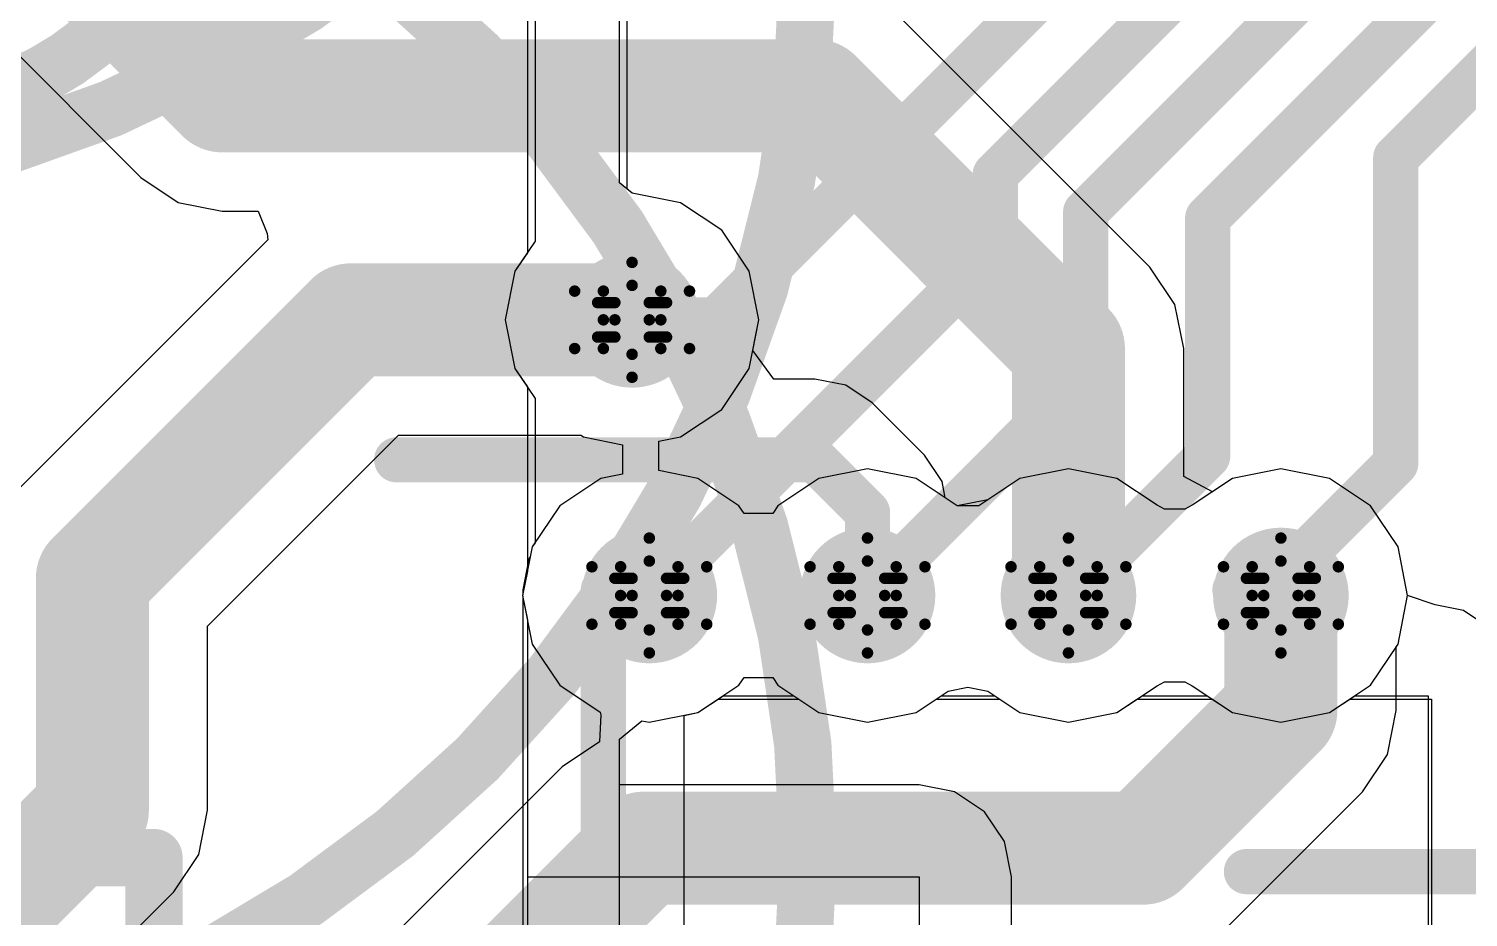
# Model space of a CAD drawing. Header units: millimetres. Extents: x 5 to 399, y 5 to 287.
# Drawn here: x 201.51 to 207.87, y 135.9 to 139.83 of the extents above; entities that cross this region are included whole.
import ezdxf

# ---------------------------------------------------------------- set-up
doc = ezdxf.new("R2010")
doc.units = ezdxf.units.MM
for name, color, linetype in [('BottomLayer', 5, 'Continuous'), ('BottomOverlay', 54, 'Continuous'), ('BottomPaste', 16, 'Continuous'), ('BottomSolder', 6, 'Continuous'), ('DrillDrawing', 1, 'Continuous'), ('DrillGuide', 244, 'Continuous'), ('Mechanical7', 56, 'Continuous'), ('MidLayer1', 16, 'Continuous'), ('MidLayer2', 76, 'Continuous'), ('MultiLayer', 9, 'Continuous'), ('TopLayer', 1, 'Continuous'), ('TopOverlay', 2, 'Continuous'), ('ViaHoleLayer', 16, 'Continuous')]:
    doc.layers.add(name, color=color, linetype=linetype)

# ---------------------------------------------------------------- blocks, each defined once
blk = doc.blocks.new('TP1_5MM_B_133')
at = {"layer": 'BottomLayer', "const_width": 0.75}
blk.add_lwpolyline([(-0.375, 0, 1), (0.375, 0, 1)], format="xyb", close=True, dxfattribs=at)
at = {"layer": 'BottomOverlay'}
for points, const_width in [([(1.27, 0, 1), (-1.27, 0, 1)], 0.254), ([(-1.3335, 0, 1), (-1.2065, 0, 1)], 0.127), ([(1.2065, 0, 1), (1.3335, 0, 1)], 0.127)]:
    blk.add_lwpolyline(points, format="xyb", close=True, dxfattribs=dict(at, const_width=const_width))
at = {"layer": 'BottomPaste', "const_width": 0.75}
blk.add_lwpolyline([(-0.375, 0, 1), (0.375, 0, 1)], format="xyb", close=True, dxfattribs=at)
at = {"layer": 'BottomSolder', "const_width": 0.75}
blk.add_lwpolyline([(-0.375, 0, 1), (0.375, 0, 1)], format="xyb", close=True, dxfattribs=at)

msp = doc.modelspace()

# ---------------------------------------------------------------- linework, layer by layer
at = {"layer": 'BottomLayer'}
for p, q in [((203.7464, 141.8224), (203.7464, 138.8874)), ((204.1542, 139.1181), (204.1542, 140.035)), ((204.1756, 139.1006), (204.1542, 139.1181)), ((204.3902, 139.0579), (204.1756, 139.1006)), ((204.5721, 138.9363), (204.3902, 139.0579)), ((203.7464, 138.8874), (203.6575, 138.7544)), ((204.6937, 138.7544), (204.5721, 138.9363)), ((203.6575, 138.7544), (203.6148, 138.5398)), ((204.7364, 138.5398), (204.6937, 138.7544)), ((203.6148, 138.5398), (203.6575, 138.3252)), ((204.7095, 138.4045), (204.7364, 138.5398)), ((204.8029, 138.2775), (204.7095, 138.4045)), ((203.6575, 138.3252), (203.7464, 138.1922)), ((204.9847, 138.2775), (204.8029, 138.2775)), ((205.1212, 138.2503), (204.9847, 138.2775)), ((205.237, 138.1729), (205.1212, 138.2503)), ((203.7464, 138.1922), (203.7464, 137.5542)), ((205.4693, 137.9406), (205.237, 138.1729)), ((205.5467, 137.8248), (205.4693, 137.9406)), ((206.106, 137.8814), (205.8914, 137.8387)), ((206.3206, 137.8387), (206.106, 137.8814)), ((207.0458, 137.8814), (206.8312, 137.8387)), ((207.2604, 137.8387), (207.0458, 137.8814)), ((205.5612, 137.7521), (205.5467, 137.8248)), ((205.8914, 137.8387), (205.7487, 137.7434)), ((206.4984, 137.7199), (206.3206, 137.8387)), ((206.8312, 137.8387), (206.6534, 137.7199)), ((207.4423, 137.7171), (207.2604, 137.8387)), ((205.6135, 137.7171), (205.5612, 137.7521)), ((205.7487, 137.7434), (205.6135, 137.7171)), ((206.5309, 137.7023), (206.4984, 137.7199)), ((206.6209, 137.7023), (206.5309, 137.7023)), ((206.6534, 137.7199), (206.6209, 137.7023)), ((207.5639, 137.5352), (207.4423, 137.7171)), ((203.7464, 137.5542), (203.7337, 137.5352)), ((203.7189, 137.4826), (203.6917, 137.346)), ((203.7251, 137.4918), (203.7189, 137.4826)), ((203.7337, 137.5352), (203.7251, 137.4918)), ((207.6066, 137.3206), (207.5639, 137.5352)), ((203.6917, 137.3242), (203.691, 137.3206)), ((203.691, 137.3206), (203.6917, 137.317)), ((203.6917, 137.346), (203.6917, 137.3242)), ((203.6917, 137.317), (203.6917, 132.0134)), ((207.7278, 137.2789), (207.6066, 137.3206)), ((207.853, 137.254), (207.7278, 137.2789)), ((207.9854, 137.1656), (207.853, 137.254)), ((204.4664, 136.8025), (204.5782, 136.8772)), ((204.5782, 136.8772), (204.8906, 136.8772)), ((204.8906, 136.8772), (205.0024, 136.8025)), ((205.4316, 136.8025), (205.5434, 136.8772)), ((205.5434, 136.8772), (205.7796, 136.8772)), ((205.7796, 136.8772), (205.8914, 136.8025)), ((206.3206, 136.8025), (206.4324, 136.8772)), ((206.4324, 136.8772), (206.7194, 136.8772)), ((206.7194, 136.8772), (206.8312, 136.8025)), ((207.2604, 136.8025), (207.3722, 136.8772)), ((207.3722, 136.8772), (207.697, 136.8772)), ((207.697, 136.8772), (207.697, 127.6407)), ((204.4055, 136.7904), (204.4664, 136.8025)), ((204.4055, 131.8596), (204.4055, 136.7904)), ((205.0024, 136.8025), (205.217, 136.7598)), ((205.217, 136.7598), (205.4316, 136.8025)), ((205.8914, 136.8025), (206.106, 136.7598)), ((206.106, 136.7598), (206.3206, 136.8025)), ((206.8312, 136.8025), (207.0458, 136.7598)), ((207.0458, 136.7598), (207.2604, 136.8025))]:
    msp.add_line(p, q, dxfattribs=at)
for points, const_width in [([(204.0256, 138.5398, 1), (204.3256, 138.5398, 1)], 0.3), ([(203.0842, 137.9206, 1), (203.1842, 137.9206, 1)], 0.1), ([(204.9347, 137.9206, 1), (205.0347, 137.9206, 1)], 0.1), ([(204.9347, 137.9206, 1), (205.0347, 137.9206, 1)], 0.1), ([(205.167, 137.6883, 1), (205.267, 137.6883, 1)], 0.1), ([(205.167, 137.6883, 1), (205.267, 137.6883, 1)], 0.1), ([(204.1018, 137.3206, 1), (204.4018, 137.3206, 1)], 0.3), ([(205.067, 137.3206, 1), (205.367, 137.3206, 1)], 0.3), ([(205.956, 137.3206, 1), (206.256, 137.3206, 1)], 0.3), ([(206.8958, 137.3206, 1), (207.1958, 137.3206, 1)], 0.3), ([(203.9986, 137.346, 1), (204.0986, 137.346, 1)], 0.1), ([(204.9638, 137.346, 1), (205.0638, 137.346, 1)], 0.1), ([(204.9892, 137.346, 1), (205.0892, 137.346, 1)], 0.1), ([(205.167, 137.3206, 1), (205.267, 137.3206, 1)], 0.1)]:
    msp.add_lwpolyline(points, format="xyb", close=True, dxfattribs=dict(at, const_width=const_width))
at = {"layer": 'BottomLayer', "const_width": 0.2}
for points in [[(203.1342, 137.9206), (204.9847, 137.9206)], [(204.9847, 137.9206), (205.217, 137.6883)], [(205.217, 137.3206), (205.217, 137.6883)], [(204.0486, 131.8596), (204.0486, 137.346)], [(205.0138, 137.346), (205.0392, 137.346)]]:
    msp.add_lwpolyline(points, dxfattribs=at)
at = {"layer": 'DrillDrawing', "const_width": 0.0508}
for points in [[(204.0486, 138.6668), (204.1756, 138.7938)], [(204.1756, 138.7938), (204.3026, 138.6668)], [(203.9216, 138.6668), (204.0486, 138.5398)], [(203.9216, 138.6668), (204.0486, 138.6668)], [(204.0994, 138.616), (204.1756, 138.6922)], [(204.1756, 138.6922), (204.2518, 138.616)], [(204.3026, 138.6668), (204.4296, 138.6668)], [(204.3026, 138.5398), (204.4296, 138.6668)], [(204.0232, 138.616), (204.0994, 138.5398)], [(204.0232, 138.616), (204.0994, 138.616)], [(204.2518, 138.616), (204.328, 138.616)], [(204.2518, 138.5398), (204.328, 138.616)], [(203.9216, 138.4128), (204.0486, 138.5398)], [(204.0232, 138.4636), (204.0994, 138.5398)], [(204.2518, 138.5398), (204.328, 138.4636)], [(204.3026, 138.5398), (204.4296, 138.4128)], [(203.9216, 138.4128), (204.0486, 138.4128)], [(204.0232, 138.4636), (204.0994, 138.4636)], [(204.0486, 138.4128), (204.1756, 138.2858)], [(204.0994, 138.4636), (204.1756, 138.3874)], [(204.1756, 138.3874), (204.2518, 138.4636)], [(204.1756, 138.2858), (204.3026, 138.4128)], [(204.2518, 138.4636), (204.328, 138.4636)], [(204.3026, 138.4128), (204.4296, 138.4128)], [(204.1248, 137.4476), (204.2518, 137.5746)], [(204.2518, 137.5746), (204.3788, 137.4476)], [(205.09, 137.4476), (205.217, 137.5746)], [(205.217, 137.5746), (205.344, 137.4476)], [(205.979, 137.4476), (206.106, 137.5746)], [(206.106, 137.5746), (206.233, 137.4476)], [(206.9188, 137.4476), (207.0458, 137.5746)], [(207.0458, 137.5746), (207.1728, 137.4476)], [(204.1756, 137.3968), (204.2518, 137.473)], [(204.2518, 137.473), (204.328, 137.3968)], [(205.1408, 137.3968), (205.217, 137.473)], [(205.217, 137.473), (205.2932, 137.3968)], [(206.0298, 137.3968), (206.106, 137.473)], [(206.106, 137.473), (206.1822, 137.3968)], [(206.9696, 137.3968), (207.0458, 137.473)], [(207.0458, 137.473), (207.122, 137.3968)], [(203.9978, 137.4476), (204.1248, 137.3206)], [(203.9978, 137.4476), (204.1248, 137.4476)], [(204.0994, 137.3968), (204.1756, 137.3206)], [(204.0994, 137.3968), (204.1756, 137.3968)], [(204.328, 137.3968), (204.4042, 137.3968)], [(204.328, 137.3206), (204.4042, 137.3968)], [(204.3788, 137.4476), (204.5058, 137.4476)], [(204.3788, 137.3206), (204.5058, 137.4476)], [(204.963, 137.4476), (205.09, 137.3206)], [(204.963, 137.4476), (205.09, 137.4476)], [(205.0646, 137.3968), (205.1408, 137.3206)], [(205.0646, 137.3968), (205.1408, 137.3968)], [(205.2932, 137.3968), (205.3694, 137.3968)], [(205.2932, 137.3206), (205.3694, 137.3968)], [(205.344, 137.4476), (205.471, 137.4476)], [(205.344, 137.3206), (205.471, 137.4476)], [(205.852, 137.4476), (205.979, 137.3206)], [(205.852, 137.4476), (205.979, 137.4476)], [(205.9536, 137.3968), (206.0298, 137.3206)], [(205.9536, 137.3968), (206.0298, 137.3968)], [(206.1822, 137.3968), (206.2584, 137.3968)], [(206.1822, 137.3206), (206.2584, 137.3968)], [(206.233, 137.4476), (206.36, 137.4476)], [(206.233, 137.3206), (206.36, 137.4476)], [(206.7918, 137.4476), (206.9188, 137.3206)], [(206.7918, 137.4476), (206.9188, 137.4476)], [(206.8934, 137.3968), (206.9696, 137.3206)], [(206.8934, 137.3968), (206.9696, 137.3968)], [(207.122, 137.3968), (207.1982, 137.3968)], [(207.122, 137.3206), (207.1982, 137.3968)], [(207.1728, 137.4476), (207.2998, 137.4476)], [(207.1728, 137.3206), (207.2998, 137.4476)], [(203.9978, 137.1936), (204.1248, 137.3206)], [(204.0994, 137.2444), (204.1756, 137.3206)], [(204.328, 137.3206), (204.4042, 137.2444)], [(204.3788, 137.3206), (204.5058, 137.1936)], [(204.963, 137.1936), (205.09, 137.3206)], [(205.0646, 137.2444), (205.1408, 137.3206)], [(205.2932, 137.3206), (205.3694, 137.2444)], [(205.344, 137.3206), (205.471, 137.1936)], [(205.852, 137.1936), (205.979, 137.3206)], [(205.9536, 137.2444), (206.0298, 137.3206)], [(206.1822, 137.3206), (206.2584, 137.2444)], [(206.233, 137.3206), (206.36, 137.1936)], [(206.7918, 137.1936), (206.9188, 137.3206)], [(206.8934, 137.2444), (206.9696, 137.3206)], [(207.122, 137.3206), (207.1982, 137.2444)], [(207.1728, 137.3206), (207.2998, 137.1936)], [(204.0994, 137.2444), (204.1756, 137.2444)], [(204.1756, 137.2444), (204.2518, 137.1682)], [(204.2518, 137.1682), (204.328, 137.2444)], [(204.328, 137.2444), (204.4042, 137.2444)], [(205.0646, 137.2444), (205.1408, 137.2444)], [(205.1408, 137.2444), (205.217, 137.1682)], [(205.217, 137.1682), (205.2932, 137.2444)], [(205.2932, 137.2444), (205.3694, 137.2444)], [(205.9536, 137.2444), (206.0298, 137.2444)], [(206.0298, 137.2444), (206.106, 137.1682)], [(206.106, 137.1682), (206.1822, 137.2444)], [(206.1822, 137.2444), (206.2584, 137.2444)], [(206.8934, 137.2444), (206.9696, 137.2444)], [(206.9696, 137.2444), (207.0458, 137.1682)], [(207.0458, 137.1682), (207.122, 137.2444)], [(207.122, 137.2444), (207.1982, 137.2444)], [(203.9978, 137.1936), (204.1248, 137.1936)], [(204.1248, 137.1936), (204.2518, 137.0666)], [(204.2518, 137.0666), (204.3788, 137.1936)], [(204.3788, 137.1936), (204.5058, 137.1936)], [(204.963, 137.1936), (205.09, 137.1936)], [(205.09, 137.1936), (205.217, 137.0666)], [(205.217, 137.0666), (205.344, 137.1936)], [(205.344, 137.1936), (205.471, 137.1936)], [(205.852, 137.1936), (205.979, 137.1936)], [(205.979, 137.1936), (206.106, 137.0666)], [(206.106, 137.0666), (206.233, 137.1936)], [(206.233, 137.1936), (206.36, 137.1936)], [(206.7918, 137.1936), (206.9188, 137.1936)], [(206.9188, 137.1936), (207.0458, 137.0666)], [(207.0458, 137.0666), (207.1728, 137.1936)], [(207.1728, 137.1936), (207.2998, 137.1936)]]:
    msp.add_lwpolyline(points, dxfattribs=at)
at = {"layer": 'DrillDrawing', "const_width": 0.0254}
for points in [[(204.1629, 138.7938, 1), (204.1883, 138.7938, 1)], [(204.1629, 138.7938, 1), (204.1883, 138.7938, 1)], [(203.9089, 138.6668, 1), (203.9343, 138.6668, 1)], [(203.9089, 138.6668, 1), (203.9343, 138.6668, 1)], [(204.0359, 138.6668, 1), (204.0613, 138.6668, 1)], [(204.0359, 138.6668, 1), (204.0613, 138.6668, 1)], [(204.1629, 138.6922, 1), (204.1883, 138.6922, 1)], [(204.1629, 138.6922, 1), (204.1883, 138.6922, 1)], [(204.2899, 138.6668, 1), (204.3153, 138.6668, 1)], [(204.2899, 138.6668, 1), (204.3153, 138.6668, 1)], [(204.4169, 138.6668, 1), (204.4423, 138.6668, 1)], [(204.4169, 138.6668, 1), (204.4423, 138.6668, 1)], [(204.0105, 138.616, 1), (204.0359, 138.616, 1)], [(204.0105, 138.616, 1), (204.0359, 138.616, 1)], [(204.0867, 138.616, 1), (204.1121, 138.616, 1)], [(204.0867, 138.616, 1), (204.1121, 138.616, 1)], [(204.2391, 138.616, 1), (204.2645, 138.616, 1)], [(204.2391, 138.616, 1), (204.2645, 138.616, 1)], [(204.3153, 138.616, 1), (204.3407, 138.616, 1)], [(204.3153, 138.616, 1), (204.3407, 138.616, 1)], [(204.0359, 138.5398, 1), (204.0613, 138.5398, 1)], [(204.0359, 138.5398, 1), (204.0613, 138.5398, 1)], [(204.0867, 138.5398, 1), (204.1121, 138.5398, 1)], [(204.0867, 138.5398, 1), (204.1121, 138.5398, 1)], [(204.2391, 138.5398, 1), (204.2645, 138.5398, 1)], [(204.2391, 138.5398, 1), (204.2645, 138.5398, 1)], [(204.2899, 138.5398, 1), (204.3153, 138.5398, 1)], [(204.2899, 138.5398, 1), (204.3153, 138.5398, 1)], [(203.9089, 138.4128, 1), (203.9343, 138.4128, 1)], [(203.9089, 138.4128, 1), (203.9343, 138.4128, 1)], [(204.0105, 138.4636, 1), (204.0359, 138.4636, 1)], [(204.0105, 138.4636, 1), (204.0359, 138.4636, 1)], [(204.0359, 138.4128, 1), (204.0613, 138.4128, 1)], [(204.0359, 138.4128, 1), (204.0613, 138.4128, 1)], [(204.0867, 138.4636, 1), (204.1121, 138.4636, 1)], [(204.0867, 138.4636, 1), (204.1121, 138.4636, 1)], [(204.2391, 138.4636, 1), (204.2645, 138.4636, 1)], [(204.2391, 138.4636, 1), (204.2645, 138.4636, 1)], [(204.2899, 138.4128, 1), (204.3153, 138.4128, 1)], [(204.2899, 138.4128, 1), (204.3153, 138.4128, 1)], [(204.3153, 138.4636, 1), (204.3407, 138.4636, 1)], [(204.3153, 138.4636, 1), (204.3407, 138.4636, 1)], [(204.4169, 138.4128, 1), (204.4423, 138.4128, 1)], [(204.4169, 138.4128, 1), (204.4423, 138.4128, 1)], [(204.1629, 138.3874, 1), (204.1883, 138.3874, 1)], [(204.1629, 138.3874, 1), (204.1883, 138.3874, 1)], [(204.1629, 138.2858, 1), (204.1883, 138.2858, 1)], [(204.1629, 138.2858, 1), (204.1883, 138.2858, 1)], [(204.2391, 137.5746, 1), (204.2645, 137.5746, 1)], [(204.2391, 137.5746, 1), (204.2645, 137.5746, 1)], [(205.2043, 137.5746, 1), (205.2297, 137.5746, 1)], [(205.2043, 137.5746, 1), (205.2297, 137.5746, 1)], [(206.0933, 137.5746, 1), (206.1187, 137.5746, 1)], [(206.0933, 137.5746, 1), (206.1187, 137.5746, 1)], [(207.0331, 137.5746, 1), (207.0585, 137.5746, 1)], [(207.0331, 137.5746, 1), (207.0585, 137.5746, 1)], [(204.2391, 137.473, 1), (204.2645, 137.473, 1)], [(204.2391, 137.473, 1), (204.2645, 137.473, 1)], [(205.2043, 137.473, 1), (205.2297, 137.473, 1)], [(205.2043, 137.473, 1), (205.2297, 137.473, 1)], [(206.0933, 137.473, 1), (206.1187, 137.473, 1)], [(206.0933, 137.473, 1), (206.1187, 137.473, 1)], [(207.0331, 137.473, 1), (207.0585, 137.473, 1)], [(207.0331, 137.473, 1), (207.0585, 137.473, 1)], [(203.9851, 137.4476, 1), (204.0105, 137.4476, 1)], [(203.9851, 137.4476, 1), (204.0105, 137.4476, 1)], [(204.0867, 137.3968, 1), (204.1121, 137.3968, 1)], [(204.0867, 137.3968, 1), (204.1121, 137.3968, 1)], [(204.1121, 137.4476, 1), (204.1375, 137.4476, 1)], [(204.1121, 137.4476, 1), (204.1375, 137.4476, 1)], [(204.1629, 137.3968, 1), (204.1883, 137.3968, 1)], [(204.1629, 137.3968, 1), (204.1883, 137.3968, 1)], [(204.3153, 137.3968, 1), (204.3407, 137.3968, 1)], [(204.3153, 137.3968, 1), (204.3407, 137.3968, 1)], [(204.3661, 137.4476, 1), (204.3915, 137.4476, 1)], [(204.3661, 137.4476, 1), (204.3915, 137.4476, 1)], [(204.3915, 137.3968, 1), (204.4169, 137.3968, 1)], [(204.3915, 137.3968, 1), (204.4169, 137.3968, 1)], [(204.4931, 137.4476, 1), (204.5185, 137.4476, 1)], [(204.4931, 137.4476, 1), (204.5185, 137.4476, 1)], [(204.9503, 137.4476, 1), (204.9757, 137.4476, 1)], [(204.9503, 137.4476, 1), (204.9757, 137.4476, 1)], [(205.0519, 137.3968, 1), (205.0773, 137.3968, 1)], [(205.0519, 137.3968, 1), (205.0773, 137.3968, 1)], [(205.0773, 137.4476, 1), (205.1027, 137.4476, 1)], [(205.0773, 137.4476, 1), (205.1027, 137.4476, 1)], [(205.1281, 137.3968, 1), (205.1535, 137.3968, 1)], [(205.1281, 137.3968, 1), (205.1535, 137.3968, 1)], [(205.2805, 137.3968, 1), (205.3059, 137.3968, 1)], [(205.2805, 137.3968, 1), (205.3059, 137.3968, 1)], [(205.3313, 137.4476, 1), (205.3567, 137.4476, 1)], [(205.3313, 137.4476, 1), (205.3567, 137.4476, 1)], [(205.3567, 137.3968, 1), (205.3821, 137.3968, 1)], [(205.3567, 137.3968, 1), (205.3821, 137.3968, 1)], [(205.4583, 137.4476, 1), (205.4837, 137.4476, 1)], [(205.4583, 137.4476, 1), (205.4837, 137.4476, 1)], [(205.8393, 137.4476, 1), (205.8647, 137.4476, 1)], [(205.8393, 137.4476, 1), (205.8647, 137.4476, 1)], [(205.9409, 137.3968, 1), (205.9663, 137.3968, 1)], [(205.9409, 137.3968, 1), (205.9663, 137.3968, 1)], [(205.9663, 137.4476, 1), (205.9917, 137.4476, 1)], [(205.9663, 137.4476, 1), (205.9917, 137.4476, 1)], [(206.0171, 137.3968, 1), (206.0425, 137.3968, 1)], [(206.0171, 137.3968, 1), (206.0425, 137.3968, 1)], [(206.1695, 137.3968, 1), (206.1949, 137.3968, 1)], [(206.1695, 137.3968, 1), (206.1949, 137.3968, 1)], [(206.2203, 137.4476, 1), (206.2457, 137.4476, 1)], [(206.2203, 137.4476, 1), (206.2457, 137.4476, 1)], [(206.2457, 137.3968, 1), (206.2711, 137.3968, 1)], [(206.2457, 137.3968, 1), (206.2711, 137.3968, 1)], [(206.3473, 137.4476, 1), (206.3727, 137.4476, 1)], [(206.3473, 137.4476, 1), (206.3727, 137.4476, 1)], [(206.7791, 137.4476, 1), (206.8045, 137.4476, 1)], [(206.7791, 137.4476, 1), (206.8045, 137.4476, 1)], [(206.8807, 137.3968, 1), (206.9061, 137.3968, 1)], [(206.8807, 137.3968, 1), (206.9061, 137.3968, 1)], [(206.9061, 137.4476, 1), (206.9315, 137.4476, 1)], [(206.9061, 137.4476, 1), (206.9315, 137.4476, 1)], [(206.9569, 137.3968, 1), (206.9823, 137.3968, 1)], [(206.9569, 137.3968, 1), (206.9823, 137.3968, 1)], [(207.1093, 137.3968, 1), (207.1347, 137.3968, 1)], [(207.1093, 137.3968, 1), (207.1347, 137.3968, 1)], [(207.1601, 137.4476, 1), (207.1855, 137.4476, 1)], [(207.1601, 137.4476, 1), (207.1855, 137.4476, 1)], [(207.1855, 137.3968, 1), (207.2109, 137.3968, 1)], [(207.1855, 137.3968, 1), (207.2109, 137.3968, 1)], [(207.2871, 137.4476, 1), (207.3125, 137.4476, 1)], [(207.2871, 137.4476, 1), (207.3125, 137.4476, 1)], [(204.1121, 137.3206, 1), (204.1375, 137.3206, 1)], [(204.1121, 137.3206, 1), (204.1375, 137.3206, 1)], [(204.1629, 137.3206, 1), (204.1883, 137.3206, 1)], [(204.1629, 137.3206, 1), (204.1883, 137.3206, 1)], [(204.3153, 137.3206, 1), (204.3407, 137.3206, 1)], [(204.3153, 137.3206, 1), (204.3407, 137.3206, 1)], [(204.3661, 137.3206, 1), (204.3915, 137.3206, 1)], [(204.3661, 137.3206, 1), (204.3915, 137.3206, 1)], [(205.0773, 137.3206, 1), (205.1027, 137.3206, 1)], [(205.0773, 137.3206, 1), (205.1027, 137.3206, 1)], [(205.1281, 137.3206, 1), (205.1535, 137.3206, 1)], [(205.1281, 137.3206, 1), (205.1535, 137.3206, 1)], [(205.2805, 137.3206, 1), (205.3059, 137.3206, 1)], [(205.2805, 137.3206, 1), (205.3059, 137.3206, 1)], [(205.3313, 137.3206, 1), (205.3567, 137.3206, 1)], [(205.3313, 137.3206, 1), (205.3567, 137.3206, 1)], [(205.9663, 137.3206, 1), (205.9917, 137.3206, 1)], [(205.9663, 137.3206, 1), (205.9917, 137.3206, 1)], [(206.0171, 137.3206, 1), (206.0425, 137.3206, 1)], [(206.0171, 137.3206, 1), (206.0425, 137.3206, 1)], [(206.1695, 137.3206, 1), (206.1949, 137.3206, 1)], [(206.1695, 137.3206, 1), (206.1949, 137.3206, 1)], [(206.2203, 137.3206, 1), (206.2457, 137.3206, 1)], [(206.2203, 137.3206, 1), (206.2457, 137.3206, 1)], [(206.9061, 137.3206, 1), (206.9315, 137.3206, 1)], [(206.9061, 137.3206, 1), (206.9315, 137.3206, 1)], [(206.9569, 137.3206, 1), (206.9823, 137.3206, 1)], [(206.9569, 137.3206, 1), (206.9823, 137.3206, 1)], [(207.1093, 137.3206, 1), (207.1347, 137.3206, 1)], [(207.1093, 137.3206, 1), (207.1347, 137.3206, 1)], [(207.1601, 137.3206, 1), (207.1855, 137.3206, 1)], [(207.1601, 137.3206, 1), (207.1855, 137.3206, 1)], [(204.0867, 137.2444, 1), (204.1121, 137.2444, 1)], [(204.0867, 137.2444, 1), (204.1121, 137.2444, 1)], [(204.1629, 137.2444, 1), (204.1883, 137.2444, 1)], [(204.1629, 137.2444, 1), (204.1883, 137.2444, 1)], [(204.3153, 137.2444, 1), (204.3407, 137.2444, 1)], [(204.3153, 137.2444, 1), (204.3407, 137.2444, 1)], [(204.3915, 137.2444, 1), (204.4169, 137.2444, 1)], [(204.3915, 137.2444, 1), (204.4169, 137.2444, 1)], [(205.0519, 137.2444, 1), (205.0773, 137.2444, 1)], [(205.0519, 137.2444, 1), (205.0773, 137.2444, 1)], [(205.1281, 137.2444, 1), (205.1535, 137.2444, 1)], [(205.1281, 137.2444, 1), (205.1535, 137.2444, 1)], [(205.2805, 137.2444, 1), (205.3059, 137.2444, 1)], [(205.2805, 137.2444, 1), (205.3059, 137.2444, 1)], [(205.3567, 137.2444, 1), (205.3821, 137.2444, 1)], [(205.3567, 137.2444, 1), (205.3821, 137.2444, 1)], [(205.9409, 137.2444, 1), (205.9663, 137.2444, 1)], [(205.9409, 137.2444, 1), (205.9663, 137.2444, 1)], [(206.0171, 137.2444, 1), (206.0425, 137.2444, 1)], [(206.0171, 137.2444, 1), (206.0425, 137.2444, 1)], [(206.1695, 137.2444, 1), (206.1949, 137.2444, 1)], [(206.1695, 137.2444, 1), (206.1949, 137.2444, 1)], [(206.2457, 137.2444, 1), (206.2711, 137.2444, 1)], [(206.2457, 137.2444, 1), (206.2711, 137.2444, 1)], [(206.8807, 137.2444, 1), (206.9061, 137.2444, 1)], [(206.8807, 137.2444, 1), (206.9061, 137.2444, 1)], [(206.9569, 137.2444, 1), (206.9823, 137.2444, 1)], [(206.9569, 137.2444, 1), (206.9823, 137.2444, 1)], [(207.1093, 137.2444, 1), (207.1347, 137.2444, 1)], [(207.1093, 137.2444, 1), (207.1347, 137.2444, 1)], [(207.1855, 137.2444, 1), (207.2109, 137.2444, 1)], [(207.1855, 137.2444, 1), (207.2109, 137.2444, 1)], [(203.9851, 137.1936, 1), (204.0105, 137.1936, 1)], [(203.9851, 137.1936, 1), (204.0105, 137.1936, 1)], [(204.1121, 137.1936, 1), (204.1375, 137.1936, 1)], [(204.1121, 137.1936, 1), (204.1375, 137.1936, 1)], [(204.2391, 137.1682, 1), (204.2645, 137.1682, 1)], [(204.2391, 137.1682, 1), (204.2645, 137.1682, 1)], [(204.3661, 137.1936, 1), (204.3915, 137.1936, 1)], [(204.3661, 137.1936, 1), (204.3915, 137.1936, 1)], [(204.4931, 137.1936, 1), (204.5185, 137.1936, 1)], [(204.4931, 137.1936, 1), (204.5185, 137.1936, 1)], [(204.9503, 137.1936, 1), (204.9757, 137.1936, 1)], [(204.9503, 137.1936, 1), (204.9757, 137.1936, 1)], [(205.0773, 137.1936, 1), (205.1027, 137.1936, 1)], [(205.0773, 137.1936, 1), (205.1027, 137.1936, 1)], [(205.2043, 137.1682, 1), (205.2297, 137.1682, 1)], [(205.2043, 137.1682, 1), (205.2297, 137.1682, 1)], [(205.3313, 137.1936, 1), (205.3567, 137.1936, 1)], [(205.3313, 137.1936, 1), (205.3567, 137.1936, 1)], [(205.4583, 137.1936, 1), (205.4837, 137.1936, 1)], [(205.4583, 137.1936, 1), (205.4837, 137.1936, 1)], [(205.8393, 137.1936, 1), (205.8647, 137.1936, 1)], [(205.8393, 137.1936, 1), (205.8647, 137.1936, 1)], [(205.9663, 137.1936, 1), (205.9917, 137.1936, 1)], [(205.9663, 137.1936, 1), (205.9917, 137.1936, 1)], [(206.0933, 137.1682, 1), (206.1187, 137.1682, 1)], [(206.0933, 137.1682, 1), (206.1187, 137.1682, 1)], [(206.2203, 137.1936, 1), (206.2457, 137.1936, 1)], [(206.2203, 137.1936, 1), (206.2457, 137.1936, 1)], [(206.3473, 137.1936, 1), (206.3727, 137.1936, 1)], [(206.3473, 137.1936, 1), (206.3727, 137.1936, 1)], [(206.7791, 137.1936, 1), (206.8045, 137.1936, 1)], [(206.7791, 137.1936, 1), (206.8045, 137.1936, 1)], [(206.9061, 137.1936, 1), (206.9315, 137.1936, 1)], [(206.9061, 137.1936, 1), (206.9315, 137.1936, 1)], [(207.0331, 137.1682, 1), (207.0585, 137.1682, 1)], [(207.0331, 137.1682, 1), (207.0585, 137.1682, 1)], [(207.1601, 137.1936, 1), (207.1855, 137.1936, 1)], [(207.1601, 137.1936, 1), (207.1855, 137.1936, 1)], [(207.2871, 137.1936, 1), (207.3125, 137.1936, 1)], [(207.2871, 137.1936, 1), (207.3125, 137.1936, 1)], [(204.2391, 137.0666, 1), (204.2645, 137.0666, 1)], [(204.2391, 137.0666, 1), (204.2645, 137.0666, 1)], [(205.2043, 137.0666, 1), (205.2297, 137.0666, 1)], [(205.2043, 137.0666, 1), (205.2297, 137.0666, 1)], [(206.0933, 137.0666, 1), (206.1187, 137.0666, 1)], [(206.0933, 137.0666, 1), (206.1187, 137.0666, 1)], [(207.0331, 137.0666, 1), (207.0585, 137.0666, 1)], [(207.0331, 137.0666, 1), (207.0585, 137.0666, 1)]]:
    msp.add_lwpolyline(points, format="xyb", close=True, dxfattribs=at)
at = {"layer": 'DrillGuide', "const_width": 0.125}
for points in [[(204.1131, 138.5398, 1), (204.2381, 138.5398, 1)], [(204.1893, 137.3206, 1), (204.3143, 137.3206, 1)], [(205.1545, 137.3206, 1), (205.2795, 137.3206, 1)], [(206.0435, 137.3206, 1), (206.1685, 137.3206, 1)], [(206.9833, 137.3206, 1), (207.1083, 137.3206, 1)]]:
    msp.add_lwpolyline(points, format="xyb", close=True, dxfattribs=at)
at = {"layer": 'Mechanical7'}
for points, const_width in [([(204.9547, 144.0928, 1), (194.9547, 144.0928, 1)], 0.254), ([(204.9547, 140.1328, 1), (194.9547, 140.1328, 1)], 0.254), ([(204.9547, 136.1728, 1), (194.9547, 136.1728, 1)], 0.254), ([(204.8912, 136.1728, 1), (205.0182, 136.1728, 1)], 0.127)]:
    msp.add_lwpolyline(points, format="xyb", close=True, dxfattribs=dict(at, const_width=const_width))
at = {"layer": 'MidLayer1'}
for p, q in [((200.5798, 140.592), (202.0019, 139.1699)), ((206.4665, 138.7733), (205.3489, 139.8909)), ((202.0019, 139.1699), (202.1672, 139.0594)), ((202.1672, 139.0594), (202.3623, 139.0206)), ((202.3623, 139.0206), (202.522, 139.0206)), ((202.522, 139.0206), (202.5617, 138.9221)), ((202.5638, 138.8936), (201.4275, 137.7573)), ((202.5617, 138.9221), (202.5638, 138.8936)), ((206.577, 138.6079), (206.4665, 138.7733)), ((206.6158, 138.4128), (206.577, 138.6079)), ((206.6158, 137.8475), (206.6158, 138.4128)), ((202.2978, 137.1856), (203.1422, 138.03)), ((203.1422, 138.03), (203.9486, 138.03)), ((203.9486, 138.03), (203.961, 138.0217)), ((203.961, 138.0217), (204.1337, 137.9874)), ((204.1337, 137.9874), (204.1337, 137.8579)), ((207.0458, 137.8814), (206.8312, 137.8387)), ((207.2604, 137.8387), (207.0458, 137.8814)), ((204.0372, 137.8387), (203.8553, 137.7171)), ((204.1337, 137.8579), (204.0372, 137.8387)), ((206.7428, 137.7796), (206.6158, 137.8475)), ((206.8312, 137.8387), (206.7428, 137.7796)), ((207.4423, 137.7171), (207.2604, 137.8387)), ((203.8553, 137.7171), (203.7337, 137.5352)), ((207.5639, 137.5352), (207.4423, 137.7171)), ((203.7337, 137.5352), (203.691, 137.3206)), ((207.6066, 137.3206), (207.5639, 137.5352)), ((203.691, 137.3206), (203.7337, 137.106)), ((207.5639, 137.106), (207.6066, 137.3206)), ((202.2978, 136.3708), (202.2978, 137.1856)), ((203.7337, 137.106), (203.8553, 136.9241)), ((207.5556, 137.0936), (207.5639, 137.106)), ((207.5556, 136.8126), (207.5556, 137.0936)), ((203.8553, 136.9241), (204.0347, 136.8042)), ((204.0368, 136.7925), (204.0318, 136.6741)), ((204.0347, 136.8042), (204.0368, 136.7925)), ((207.5168, 136.6175), (207.5556, 136.8126)), ((204.0313, 136.674), (203.8659, 136.5635)), ((204.0318, 136.6741), (204.0313, 136.674)), ((207.4063, 136.4521), (207.5168, 136.6175)), ((203.8659, 136.5635), (200.1019, 132.7995)), ((206.7967, 135.8425), (207.4063, 136.4521)), ((202.259, 136.1757), (202.2978, 136.3708)), ((202.1485, 136.0103), (202.259, 136.1757)), ((199.9846, 133.8465), (202.1485, 136.0103))]:
    msp.add_line(p, q, dxfattribs=at)
at = {"layer": 'MidLayer1', "const_width": 0.5}
for points in [[(200.7909, 141.1018), (202.3623, 139.5304)], [(202.3623, 139.5304), (204.9884, 139.5304)], [(204.9884, 139.5304), (206.106, 138.4128)], [(201.788, 137.3968), (202.931, 138.5398)], [(202.931, 138.5398), (204.1756, 138.5398)], [(206.106, 137.3206), (206.106, 138.4128)], [(201.788, 136.3708), (201.788, 137.3968)], [(207.0458, 136.8126), (207.0458, 137.3206)], [(206.4362, 136.203), (207.0458, 136.8126)], [(197.0228, 131.6056), (201.788, 136.3708)], [(199.756, 131.7326), (204.2264, 136.203)], [(204.2264, 136.203), (206.4362, 136.203)]]:
    msp.add_lwpolyline(points, dxfattribs=at)
at = {"layer": 'MidLayer1'}
for points, const_width in [([(202.2373, 139.5304, 1), (202.4873, 139.5304, 1)], 0.25), ([(202.2373, 139.5304, 1), (202.4873, 139.5304, 1)], 0.25), ([(204.8634, 139.5304, 1), (205.1134, 139.5304, 1)], 0.25), ([(204.8634, 139.5304, 1), (205.1134, 139.5304, 1)], 0.25), ([(204.0256, 138.5398, 1), (204.3256, 138.5398, 1)], 0.3), ([(202.806, 138.5398, 1), (203.056, 138.5398, 1)], 0.25), ([(202.806, 138.5398, 1), (203.056, 138.5398, 1)], 0.25), ([(204.0506, 138.5398, 1), (204.3006, 138.5398, 1)], 0.25), ([(205.981, 138.4128, 1), (206.231, 138.4128, 1)], 0.25), ([(205.981, 138.4128, 1), (206.231, 138.4128, 1)], 0.25), ([(201.663, 137.3968, 1), (201.913, 137.3968, 1)], 0.25), ([(201.663, 137.3968, 1), (201.913, 137.3968, 1)], 0.25), ([(204.1018, 137.3206, 1), (204.4018, 137.3206, 1)], 0.3), ([(205.067, 137.3206, 1), (205.367, 137.3206, 1)], 0.3), ([(205.956, 137.3206, 1), (206.256, 137.3206, 1)], 0.3), ([(206.8958, 137.3206, 1), (207.1958, 137.3206, 1)], 0.3), ([(205.981, 137.3206, 1), (206.231, 137.3206, 1)], 0.25), ([(206.9208, 137.3206, 1), (207.1708, 137.3206, 1)], 0.25), ([(206.9208, 136.8126, 1), (207.1708, 136.8126, 1)], 0.25), ([(206.9208, 136.8126, 1), (207.1708, 136.8126, 1)], 0.25), ([(201.663, 136.3708, 1), (201.913, 136.3708, 1)], 0.25), ([(201.663, 136.3708, 1), (201.913, 136.3708, 1)], 0.25), ([(204.1014, 136.203, 1), (204.3514, 136.203, 1)], 0.25), ([(204.1014, 136.203, 1), (204.3514, 136.203, 1)], 0.25), ([(206.3112, 136.203, 1), (206.5612, 136.203, 1)], 0.25), ([(206.3112, 136.203, 1), (206.5612, 136.203, 1)], 0.25)]:
    msp.add_lwpolyline(points, format="xyb", close=True, dxfattribs=dict(at, const_width=const_width))
at = {"layer": 'MidLayer2'}
for p, q in [((203.7124, 140.5464), (203.7124, 138.8365)), ((204.1202, 139.146), (204.1202, 140.0743)), ((204.1756, 139.1006), (204.1202, 139.146)), ((204.3902, 139.0579), (204.1756, 139.1006)), ((204.5721, 138.9363), (204.3902, 139.0579)), ((204.6937, 138.7544), (204.5721, 138.9363)), ((203.7124, 138.8365), (203.6575, 138.7544)), ((203.6575, 138.7544), (203.6148, 138.5398)), ((204.7364, 138.5398), (204.6937, 138.7544)), ((203.6148, 138.5398), (203.6575, 138.3252)), ((204.6937, 138.3252), (204.7364, 138.5398)), ((203.6575, 138.3252), (203.7124, 138.2431)), ((204.5721, 138.1433), (204.6937, 138.3252)), ((203.7124, 138.2431), (203.7124, 137.428)), ((204.3902, 138.0217), (204.5721, 138.1433)), ((204.2937, 138.0025), (204.3902, 138.0217)), ((204.2937, 137.873), (204.2937, 138.0025)), ((204.4664, 137.8387), (204.2937, 137.873)), ((205.217, 137.8814), (205.0024, 137.8387)), ((205.4316, 137.8387), (205.217, 137.8814)), ((206.106, 137.8814), (205.8914, 137.8387)), ((206.3206, 137.8387), (206.106, 137.8814)), ((207.0458, 137.8814), (206.8312, 137.8387)), ((207.2604, 137.8387), (207.0458, 137.8814)), ((204.6483, 137.7171), (204.4664, 137.8387)), ((205.0024, 137.8387), (204.8205, 137.7171)), ((205.6135, 137.7171), (205.4316, 137.8387)), ((205.8914, 137.8387), (205.7095, 137.7171)), ((206.4984, 137.7199), (206.3206, 137.8387)), ((206.8312, 137.8387), (206.6534, 137.7199)), ((207.4423, 137.7171), (207.2604, 137.8387)), ((204.6709, 137.6833), (204.6483, 137.7171)), ((204.7979, 137.6833), (204.6709, 137.6833)), ((204.8205, 137.7171), (204.7979, 137.6833)), ((205.7095, 137.7171), (205.6135, 137.7171)), ((206.5309, 137.7023), (206.4984, 137.7199)), ((206.6209, 137.7023), (206.5309, 137.7023)), ((206.6534, 137.7199), (206.6209, 137.7023)), ((207.5639, 137.5352), (207.4423, 137.7171)), ((207.6066, 137.3206), (207.5639, 137.5352)), ((203.7124, 137.428), (203.691, 137.3206)), ((203.691, 137.3206), (203.7124, 137.2131)), ((207.5639, 137.106), (207.6066, 137.3206)), ((203.7124, 137.2131), (203.7124, 136.076)), ((207.4423, 136.9241), (207.5639, 137.106)), ((204.4664, 136.8025), (204.6483, 136.9241)), ((204.6483, 136.9241), (204.6709, 136.9579)), ((204.6709, 136.9579), (204.7979, 136.9579)), ((204.7979, 136.9579), (204.8205, 136.9241)), ((204.8205, 136.9241), (205.0024, 136.8025)), ((205.5743, 136.8978), (205.6615, 136.9148)), ((205.6615, 136.9148), (205.7487, 136.8978)), ((206.3206, 136.8025), (206.4984, 136.9213)), ((206.4984, 136.9213), (206.5309, 136.9388)), ((206.5309, 136.9388), (206.6209, 136.9388)), ((206.6209, 136.9388), (206.6534, 136.9213)), ((206.6534, 136.9213), (206.8312, 136.8025)), ((207.2604, 136.8025), (207.4423, 136.9241)), ((205.4316, 136.8025), (205.5743, 136.8978)), ((205.7487, 136.8978), (205.8914, 136.8025)), ((204.2518, 136.7598), (204.4664, 136.8025)), ((205.0024, 136.8025), (205.217, 136.7598)), ((205.217, 136.7598), (205.4316, 136.8025)), ((205.8914, 136.8025), (206.106, 136.7598)), ((206.106, 136.7598), (206.3206, 136.8025)), ((206.8312, 136.8025), (207.0458, 136.7598)), ((207.0458, 136.7598), (207.2604, 136.8025)), ((204.1202, 136.6859), (204.2184, 136.7665)), ((204.2184, 136.7665), (204.2518, 136.7598)), ((204.1202, 136.4838), (204.1202, 136.6859)), ((205.4456, 136.4838), (204.1202, 136.4838)), ((205.6017, 136.4528), (205.4456, 136.4838)), ((205.734, 136.3644), (205.6017, 136.4528)), ((205.8224, 136.2321), (205.734, 136.3644)), ((205.8534, 136.076), (205.8224, 136.2321)), ((203.7124, 136.076), (205.4456, 136.076)), ((205.4456, 136.076), (205.4456, 131.8618)), ((205.8534, 131.8618), (205.8534, 136.076))]:
    msp.add_line(p, q, dxfattribs=at)
at = {"layer": 'MidLayer2', "const_width": 0.3}
for points in [[(204.0256, 138.5398, 1), (204.3256, 138.5398, 1)], [(204.1018, 137.3206, 1), (204.4018, 137.3206, 1)], [(205.067, 137.3206, 1), (205.367, 137.3206, 1)], [(205.956, 137.3206, 1), (206.256, 137.3206, 1)], [(206.8958, 137.3206, 1), (207.1958, 137.3206, 1)]]:
    msp.add_lwpolyline(points, format="xyb", close=True, dxfattribs=at)
at = {"layer": 'MultiLayer', "const_width": 0.3}
for points in [[(204.0256, 138.5398, 1), (204.3256, 138.5398, 1)], [(204.1018, 137.3206, 1), (204.4018, 137.3206, 1)], [(205.067, 137.3206, 1), (205.367, 137.3206, 1)], [(205.956, 137.3206, 1), (206.256, 137.3206, 1)], [(206.8958, 137.3206, 1), (207.1958, 137.3206, 1)]]:
    msp.add_lwpolyline(points, format="xyb", close=True, dxfattribs=at)
at = {"layer": 'TopLayer'}
for p, q in [((203.7124, 141.5357), (203.7124, 138.8365)), ((203.7124, 138.8365), (203.6575, 138.7544)), ((203.6575, 138.7544), (203.6148, 138.5398)), ((203.6148, 138.5398), (203.6575, 138.3252)), ((203.6575, 138.3252), (203.7124, 138.2431)), ((203.7124, 138.2431), (203.7124, 137.4498)), ((203.7124, 137.4498), (203.6917, 137.346)), ((203.6939, 137.3351), (203.691, 137.3206)), ((203.691, 137.3206), (203.7124, 137.2132)), ((203.6917, 137.346), (203.6939, 137.3351)), ((203.7124, 137.2132), (203.7124, 131.8618)), ((204.4664, 136.8025), (204.5551, 136.8618)), ((204.5551, 136.8618), (204.9137, 136.8618)), ((204.9137, 136.8618), (205.0024, 136.8025)), ((205.4316, 136.8025), (205.5203, 136.8618)), ((205.5203, 136.8618), (205.8027, 136.8618)), ((205.8027, 136.8618), (205.8914, 136.8025)), ((206.3206, 136.8025), (206.4093, 136.8618)), ((206.4093, 136.8618), (206.7425, 136.8618)), ((206.7425, 136.8618), (206.8312, 136.8025)), ((207.2604, 136.8025), (207.3491, 136.8618)), ((207.3491, 136.8618), (207.7124, 136.8618)), ((207.7124, 136.8618), (207.7124, 135.7808)), ((204.2518, 136.7598), (204.4664, 136.8025)), ((205.0024, 136.8025), (205.217, 136.7598)), ((205.217, 136.7598), (205.4316, 136.8025)), ((205.8914, 136.8025), (206.106, 136.7598)), ((206.106, 136.7598), (206.3206, 136.8025)), ((206.8312, 136.8025), (207.0458, 136.7598)), ((207.0458, 136.7598), (207.2604, 136.8025)), ((204.1202, 136.6859), (204.2184, 136.7665)), ((204.2184, 136.7665), (204.2518, 136.7598)), ((204.1202, 131.8618), (204.1202, 136.6859))]:
    msp.add_line(p, q, dxfattribs=at)
at = {"layer": 'TopLayer', "const_width": 0.2}
for points in [[(204.5484, 138.5398), (206.626, 140.6174)], [(205.7822, 139.1825), (207.126, 140.5263)], [(206.1822, 139.0168), (207.626, 140.4606)], [(206.722, 138.9909), (208.126, 140.3949)], [(207.5538, 139.2571), (208.626, 140.3293)], [(207.5538, 137.9048), (207.5538, 139.2571)], [(205.7822, 138.851), (205.7822, 139.1825)], [(206.1822, 138.2858), (206.1822, 139.0168)], [(206.722, 137.9366), (206.722, 138.9909)], [(204.2772, 137.346), (205.7822, 138.851)], [(204.1756, 138.5398), (204.5484, 138.5398)], [(205.2424, 137.346), (206.1822, 138.2858)], [(206.106, 137.3206), (206.722, 137.9366)], [(206.995, 137.346), (207.5538, 137.9048)], [(204.0486, 137.346), (204.2772, 137.346)], [(205.0138, 137.346), (205.2424, 137.346)], [(206.8426, 137.346), (206.995, 137.346)], [(206.8934, 136.0994), (208.263, 136.0994)]]:
    msp.add_lwpolyline(points, dxfattribs=at)
at = {"layer": 'TopLayer'}
for points, const_width in [([(207.5038, 139.2571, 1), (207.6038, 139.2571, 1)], 0.1), ([(207.5038, 139.2571, 1), (207.6038, 139.2571, 1)], 0.1), ([(205.7322, 139.1825, 1), (205.8322, 139.1825, 1)], 0.1), ([(205.7322, 139.1825, 1), (205.8322, 139.1825, 1)], 0.1), ([(206.1322, 139.0168, 1), (206.2322, 139.0168, 1)], 0.1), ([(206.1322, 139.0168, 1), (206.2322, 139.0168, 1)], 0.1), ([(206.672, 138.9909, 1), (206.772, 138.9909, 1)], 0.1), ([(206.672, 138.9909, 1), (206.772, 138.9909, 1)], 0.1), ([(205.7322, 138.851, 1), (205.8322, 138.851, 1)], 0.1), ([(205.7322, 138.851, 1), (205.8322, 138.851, 1)], 0.1), ([(204.0256, 138.5398, 1), (204.3256, 138.5398, 1)], 0.3), ([(204.1256, 138.5398, 1), (204.2256, 138.5398, 1)], 0.1), ([(204.4984, 138.5398, 1), (204.5984, 138.5398, 1)], 0.1), ([(204.4984, 138.5398, 1), (204.5984, 138.5398, 1)], 0.1), ([(206.1322, 138.2858, 1), (206.2322, 138.2858, 1)], 0.1), ([(206.1322, 138.2858, 1), (206.2322, 138.2858, 1)], 0.1), ([(206.672, 137.9366, 1), (206.772, 137.9366, 1)], 0.1), ([(206.672, 137.9366, 1), (206.772, 137.9366, 1)], 0.1), ([(207.5038, 137.9048, 1), (207.6038, 137.9048, 1)], 0.1), ([(207.5038, 137.9048, 1), (207.6038, 137.9048, 1)], 0.1), ([(204.1018, 137.3206, 1), (204.4018, 137.3206, 1)], 0.3), ([(205.067, 137.3206, 1), (205.367, 137.3206, 1)], 0.3), ([(205.956, 137.3206, 1), (206.256, 137.3206, 1)], 0.3), ([(206.8958, 137.3206, 1), (207.1958, 137.3206, 1)], 0.3), ([(203.9986, 137.346, 1), (204.0986, 137.346, 1)], 0.1), ([(204.2272, 137.346, 1), (204.3272, 137.346, 1)], 0.1), ([(204.2272, 137.346, 1), (204.3272, 137.346, 1)], 0.1), ([(204.9638, 137.346, 1), (205.0638, 137.346, 1)], 0.1), ([(205.1924, 137.346, 1), (205.2924, 137.346, 1)], 0.1), ([(205.1924, 137.346, 1), (205.2924, 137.346, 1)], 0.1), ([(206.056, 137.3206, 1), (206.156, 137.3206, 1)], 0.1), ([(206.7926, 137.346, 1), (206.8926, 137.346, 1)], 0.1), ([(206.945, 137.346, 1), (207.045, 137.346, 1)], 0.1), ([(206.945, 137.346, 1), (207.045, 137.346, 1)], 0.1), ([(206.8434, 136.0994, 1), (206.9434, 136.0994, 1)], 0.1)]:
    msp.add_lwpolyline(points, format="xyb", close=True, dxfattribs=dict(at, const_width=const_width))
at = {"layer": 'TopOverlay', "const_width": 0.254}
for points in [[(185.0602, 136.161), (202.0602, 136.161)], [(202.0602, 131.161), (202.0602, 136.161)]]:
    msp.add_lwpolyline(points, dxfattribs=at)
at = {"layer": 'TopOverlay', "const_width": 0.127}
msp.add_lwpolyline([(201.9967, 136.161, 1), (202.1237, 136.161, 1)], format="xyb", close=True, dxfattribs=at)
msp.add_lwpolyline([(201.9967, 136.161, 1), (202.1237, 136.161, 1)], format="xyb", close=True, dxfattribs=at)
at = {"layer": 'ViaHoleLayer', "const_width": 0.125}
for points in [[(204.1131, 138.5398, 1), (204.2381, 138.5398, 1)], [(204.1893, 137.3206, 1), (204.3143, 137.3206, 1)], [(205.1545, 137.3206, 1), (205.2795, 137.3206, 1)], [(206.0435, 137.3206, 1), (206.1685, 137.3206, 1)], [(206.9833, 137.3206, 1), (207.1083, 137.3206, 1)]]:
    msp.add_lwpolyline(points, format="xyb", close=True, dxfattribs=at)

# ---------------------------------------------------------------- block references
at = {"rotation": 90}
msp.add_blockref('TP1_5MM_B_133', (200.971, 140.7472), dxfattribs=at)

doc.saveas('drawing.dxf')
